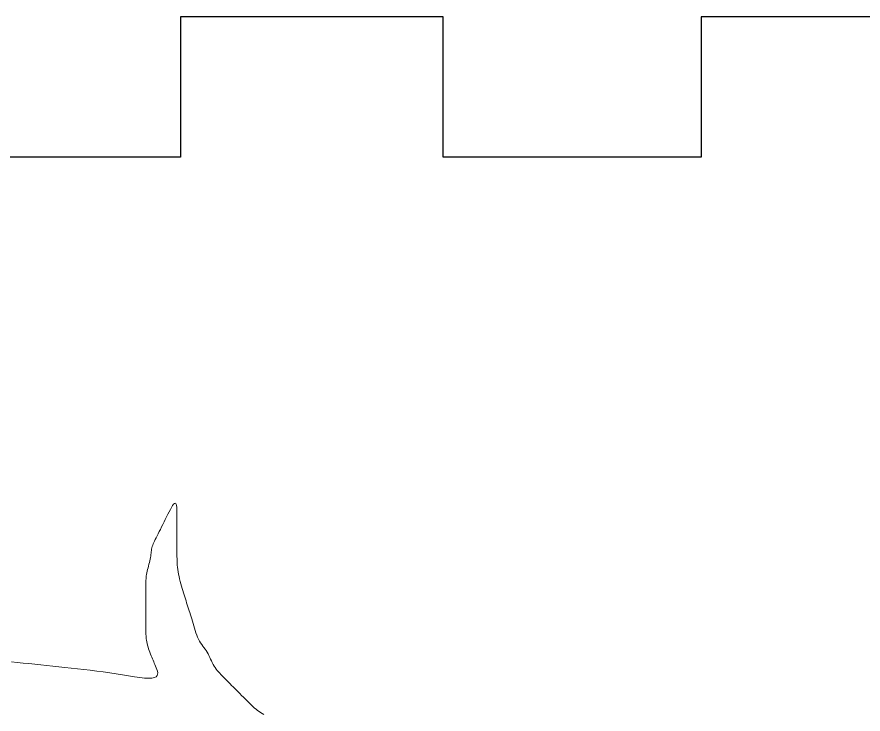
# Model space of a CAD drawing. Header units: millimetres. Extents: x 0 to 1137, y 0 to 1211.
# Drawn here: x 357.37 to 393.6, y 457.68 to 487.54 of the extents above; entities that cross this region are included whole.
import ezdxf

# ---------------------------------------------------------------- set-up
doc = ezdxf.new("R2010")
doc.units = ezdxf.units.MM
doc.layers.add('decoupe', color=7, linetype='Continuous')
doc.layers.add('gravure_rouge', color=1, linetype='Continuous')

msp = doc.modelspace()

# ---------------------------------------------------------------- linework, layer by layer
at = {"layer": 'decoupe'}
msp.add_lwpolyline([(453.524, 481.539), (442.481, 481.539), (442.481, 487.539), (431.239, 487.539), (431.239, 481.539), (420.196, 481.539), (420.196, 487.539), (408.953, 487.539), (408.953, 481.539), (397.91, 481.539), (397.91, 487.539), (386.667, 487.539), (386.667, 481.539), (375.624, 481.539), (375.624, 487.539), (364.381, 487.539), (364.381, 481.539), (353.339, 481.539), (353.339, 487.539), (342.096, 487.539), (342.096, 481.539), (331.053, 481.539), (331.053, 487.539), (319.81, 487.539)], dxfattribs=at)
at = {"layer": 'gravure_rouge', "lineweight": 0}
msp.add_lwpolyline([(357.135, 459.924), (357.385, 459.896), (357.634, 459.868), (357.885, 459.84), (358.137, 459.813), (358.39, 459.785), (358.646, 459.757), (358.905, 459.73), (359.166, 459.702), (359.431, 459.674), (359.699, 459.646), (359.969, 459.617), (360.242, 459.587), (360.516, 459.554), (360.791, 459.52), (361.068, 459.483), (361.345, 459.443), (361.621, 459.401), (361.892, 459.357), (362.154, 459.315), (362.402, 459.277), (362.63, 459.247), (362.835, 459.225), (363.011, 459.216), (363.154, 459.222), (363.26, 459.244), (363.333, 459.281), (363.378, 459.33), (363.399, 459.388), (363.4, 459.453), (363.388, 459.523), (363.366, 459.595), (363.339, 459.665), (363.311, 459.733), (363.283, 459.798), (363.256, 459.861), (363.228, 459.924), (363.2, 459.986), (363.172, 460.049), (363.145, 460.114), (363.117, 460.182), (363.089, 460.253), (363.062, 460.326), (363.036, 460.401), (363.011, 460.477), (362.988, 460.553), (362.966, 460.629), (362.948, 460.702), (362.932, 460.773), (362.92, 460.84), (362.911, 460.905), (362.905, 460.967), (362.9, 461.027), (362.897, 461.085), (362.896, 461.141), (362.896, 461.197), (362.896, 461.253), (362.896, 461.308), (362.896, 461.364), (362.896, 461.421), (362.896, 461.479), (362.896, 461.539), (362.896, 461.601), (362.896, 461.665), (362.896, 461.733), (362.896, 461.804), (362.896, 461.877), (362.896, 461.952), (362.896, 462.028), (362.896, 462.104), (362.896, 462.179), (362.896, 462.253), (362.896, 462.324), (362.896, 462.391), (362.896, 462.456), (362.896, 462.518), (362.896, 462.578), (362.896, 462.636), (362.896, 462.692), (362.896, 462.748), (362.896, 462.804), (362.896, 462.859), (362.896, 462.914), (362.896, 462.97), (362.896, 463.025), (362.896, 463.081), (362.896, 463.136), (362.896, 463.191), (362.896, 463.247), (362.896, 463.302), (362.896, 463.358), (362.897, 463.415), (362.9, 463.473), (362.905, 463.533), (362.911, 463.595), (362.92, 463.659), (362.932, 463.727), (362.948, 463.798), (362.966, 463.871), (362.986, 463.946), (363.006, 464.022), (363.027, 464.098), (363.047, 464.173), (363.065, 464.247), (363.08, 464.318), (363.092, 464.385), (363.102, 464.45), (363.11, 464.512), (363.117, 464.571), (363.124, 464.63), (363.132, 464.686), (363.142, 464.742), (363.154, 464.798), (363.17, 464.853), (363.189, 464.91), (363.211, 464.968), (363.237, 465.028), (363.267, 465.093), (363.299, 465.161), (363.336, 465.235), (363.376, 465.315), (363.419, 465.401), (363.465, 465.493), (363.514, 465.591), (363.565, 465.693), (363.618, 465.799), (363.672, 465.907), (363.726, 466.016), (363.782, 466.127), (363.837, 466.237), (363.891, 466.344), (363.944, 466.444), (363.994, 466.533), (364.041, 466.609), (364.083, 466.667), (364.12, 466.704), (364.151, 466.718), (364.175, 466.705), (364.194, 466.668), (364.207, 466.611), (364.216, 466.538), (364.221, 466.453), (364.224, 466.359), (364.225, 466.262), (364.225, 466.164), (364.225, 466.069), (364.225, 465.976), (364.225, 465.885), (364.225, 465.795), (364.225, 465.704), (364.225, 465.613), (364.225, 465.521), (364.225, 465.425), (364.225, 465.327), (364.225, 465.226), (364.225, 465.123), (364.225, 465.019), (364.225, 464.915), (364.225, 464.813), (364.225, 464.712), (364.225, 464.613), (364.225, 464.518), (364.225, 464.425), (364.227, 464.334), (364.229, 464.244), (364.234, 464.154), (364.24, 464.063), (364.25, 463.97), (364.262, 463.875), (364.277, 463.776), (364.296, 463.675), (364.317, 463.572), (364.34, 463.468), (364.365, 463.365), (364.392, 463.262), (364.419, 463.161), (364.446, 463.062), (364.474, 462.967), (364.502, 462.875), (364.529, 462.785), (364.557, 462.698), (364.585, 462.612), (364.613, 462.527), (364.64, 462.444), (364.668, 462.361), (364.696, 462.277), (364.723, 462.194), (364.751, 462.109), (364.779, 462.024), (364.806, 461.936), (364.834, 461.847), (364.862, 461.754), (364.889, 461.659), (364.917, 461.561), (364.945, 461.46), (364.975, 461.358), (365.005, 461.257), (365.037, 461.158), (365.071, 461.062), (365.108, 460.97), (365.148, 460.884), (365.191, 460.804), (365.237, 460.73), (365.284, 460.66), (365.333, 460.593), (365.381, 460.528), (365.428, 460.463), (365.474, 460.397), (365.517, 460.33), (365.557, 460.259), (365.595, 460.185), (365.63, 460.11), (365.665, 460.034), (365.7, 459.958), (365.735, 459.883), (365.773, 459.81), (365.813, 459.739), (365.856, 459.671), (365.902, 459.607), (365.951, 459.545), (366.002, 459.485), (366.055, 459.427), (366.109, 459.37), (366.163, 459.314), (366.219, 459.259), (366.274, 459.203), (366.33, 459.148), (366.387, 459.091), (366.445, 459.033), (366.505, 458.973), (366.567, 458.911), (366.631, 458.846), (366.699, 458.779), (366.77, 458.708), (366.843, 458.635), (366.918, 458.559), (366.994, 458.483), (367.07, 458.407), (367.145, 458.332), (367.219, 458.259), (367.29, 458.188), (367.357, 458.121), (367.422, 458.056), (367.486, 457.996), (367.548, 457.939), (367.611, 457.885), (367.674, 457.835), (367.739, 457.788), (367.807, 457.745), (367.877, 457.705), (367.951, 457.668)], dxfattribs=at)

doc.saveas('drawing.dxf')
